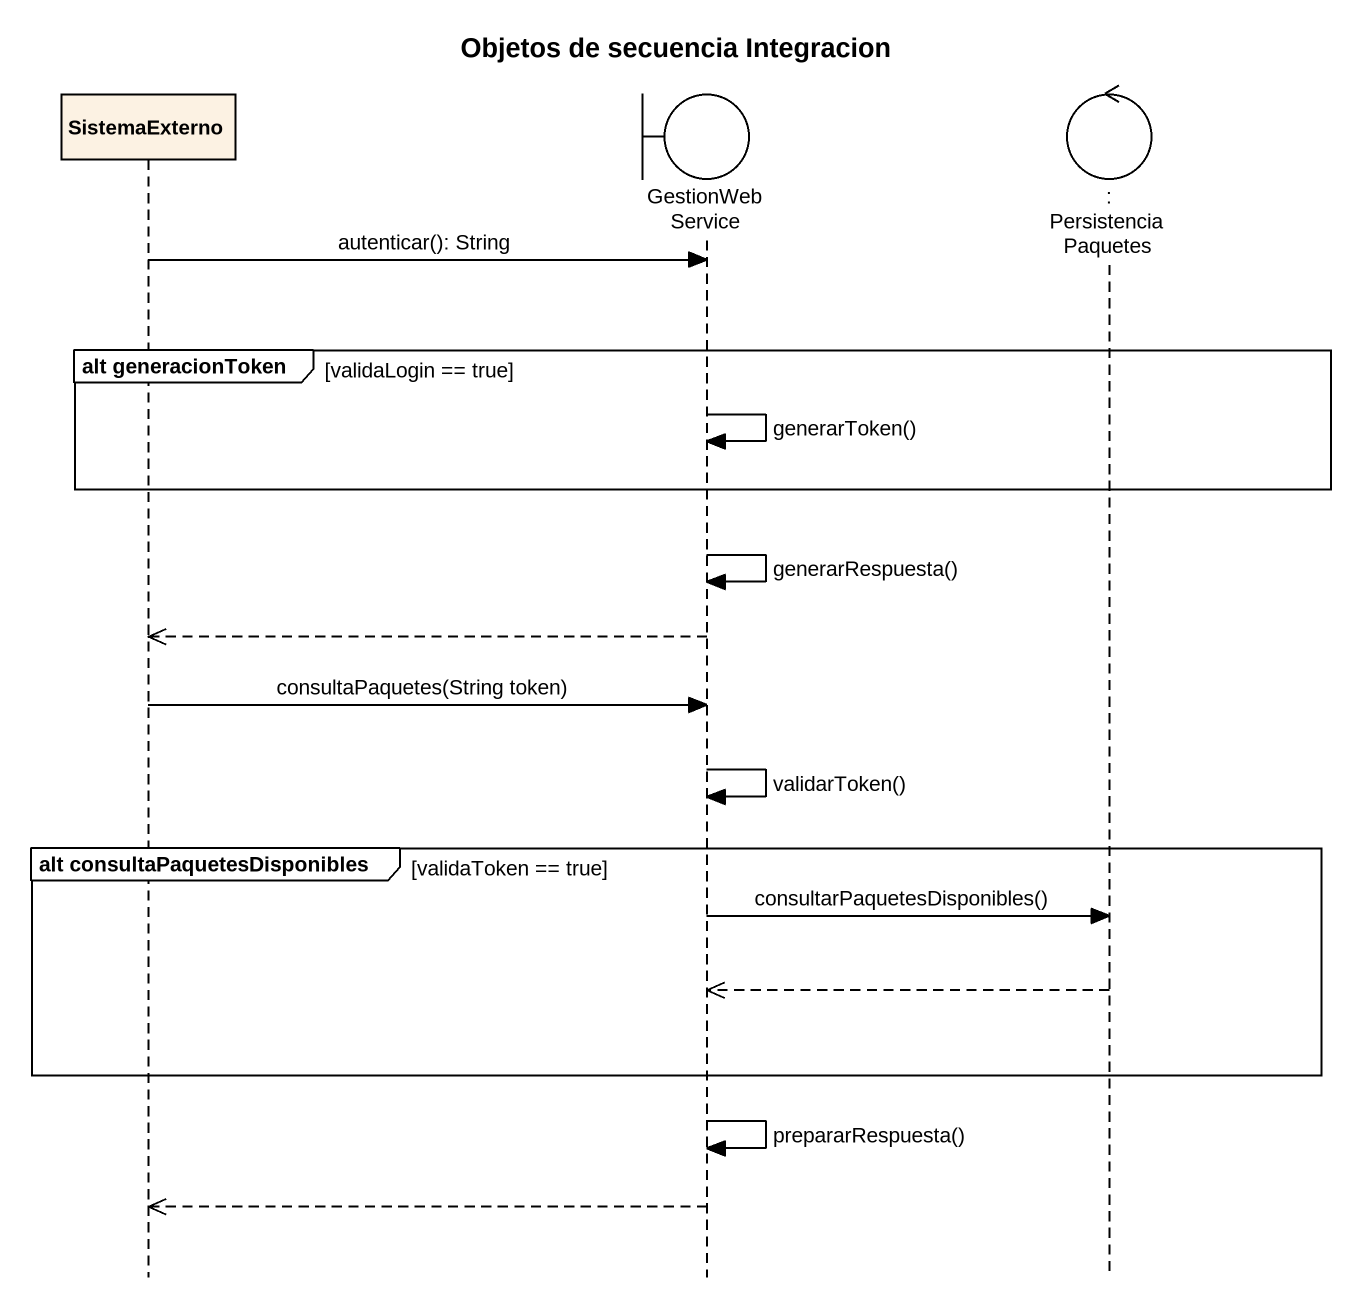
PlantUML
@startuml
title Objetos de secuencia Integracion
hide footbox
participant SistemaExterno
boundary GestionWebService
control ": PersistenciaPaquetes" as PersistenciaPaquetes

SistemaExterno -> GestionWebService : autenticar(): String
group alt generacionToken [validaLogin == true]
  GestionWebService -> GestionWebService : generarToken()
end
GestionWebService -> GestionWebService : generarRespuesta()
GestionWebService -->> SistemaExterno
SistemaExterno -> GestionWebService : consultaPaquetes(String token)
GestionWebService -> GestionWebService : validarToken()
group alt consultaPaquetesDisponibles [validaToken == true]
  GestionWebService -> PersistenciaPaquetes : consultarPaquetesDisponibles()
  PersistenciaPaquetes -->> GestionWebService
end
GestionWebService -> GestionWebService : prepararRespuesta()
GestionWebService -->> SistemaExterno
@enduml
